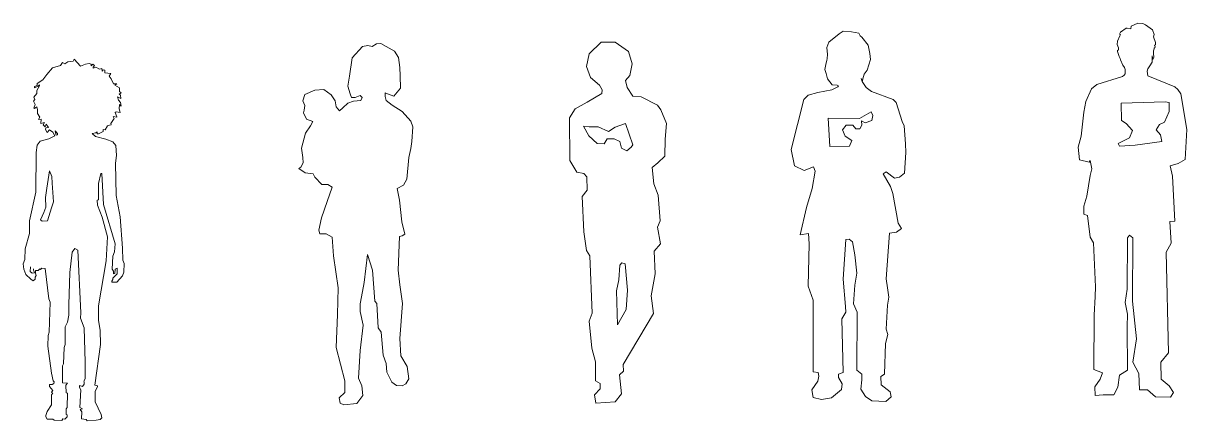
# Model space of a CAD drawing. Header units: millimetres. Extents: x -63086 to 144078, y -129912 to 13382.
# Drawn here: x -62687 to -57398, y -86640 to -84833 of the extents above; entities that cross this region are included whole.
import ezdxf

# ---------------------------------------------------------------- set-up
doc = ezdxf.new("R2010")
doc.units = ezdxf.units.MM
doc.layers.get('0').update_dxf_attribs({"lineweight": 0})
doc.layers.add('展開建具用', color=250, linetype='Continuous', lineweight=9)

# ---------------------------------------------------------------- blocks, each defined once
blk = doc.blocks.new('人物（CAD素材.com）957a20f4')
at = {"color": 0, "linetype": 'ByBlock', "lineweight": -2}
for points in [[(-71.8, 54.8), (-90.7, 23.4), (-97.2, 5), (-97.2, 0.2), (-91.7, -11.5), (-65.3, -11.2), (-59.6, -15.7), (-25.2, -17.4), (-19.9, -10.2), (-11, -11), (0, 0), (0.2, 8.7), (-5.7, 10.7), (-5.7, 35.9), (-0.2, 41.9), (0.7, 107.9), (-5, 109.2), (-6, 144.1), (0.5, 153), (-21.4, 153.8), (-21.1, 231.2), (-17.6, 239.9), (-14.9, 315), (-9.7, 328.9), (-9.7, 408.7), (0.3, 430.4), (6.8, 462), (6.5, 509.6), (11.5, 655.9), (22.4, 748.3), (34, 764.7), (47.8, 757.2), (60.9, 473.1), (59.4, 448.1), (76.6, 403.6), (81.1, 248.4), (80.7, 172.5), (75.1, 162.1), (76.2, 158.7), (77.3, 148.6), (69.1, 137.4), (55.3, 141.5), (54.9, 132.5), (60.9, 122.8), (57.5, 42.8), (68.7, 36.1), (59, 33.5), (66.1, 21.9), (65.4, -9.2), (86.3, -12.9), (89.7, -18.1), (131.5, -15.9), (150.2, -12.9), (156.6, -4.7), (154.7, 9.5), (126.7, 67.5), (126.7, 116.1), (137.1, 135.5), (137.1, 140.8), (125.2, 144.1), (151, 328.1), (150.2, 394.2), (142, 437.2), (142, 504.1), (176.8, 709.4), (182.7, 818.2), (159.2, 907.5), (136.8, 962.5), (136, 984.2), (142, 986.8), (142, 1061.2), (153.2, 1105.3), (157.7, 1105.3), (165.2, 965.1), (218.3, 786), (215.3, 750.5), (207, 730.7), (204.1, 671.2), (209.7, 662.6), (209.7, 649.6), (216.4, 651.4), (217.5, 670.5), (226.5, 675.4), (226.5, 649.2), (207.4, 629.7), (206.7, 623.4), (201.8, 617), (201.8, 612.2), (225, 611.8), (250.4, 641), (257.5, 657), (257.9, 696.3), (251.9, 711.6), (251.5, 766.2), (240.3, 908.3), (222.4, 1006.6), (219.4, 1152.4), (223.1, 1187.2), (221.3, 1233.1), (207.8, 1249.6), (174.9, 1262.7), (128.9, 1273.9), (113.6, 1288.1), (130, 1291.1), (135.3, 1295.9), (136.4, 1286.6), (142, 1287), (163.3, 1297.4), (162.9, 1305.7), (171.5, 1305.3), (183.5, 1322.1), (191.3, 1325.9), (199.2, 1326.6), (198.5, 1334.1), (213.4, 1355.4), (208.9, 1364.7), (224.6, 1362.5), (224.6, 1364), (217.5, 1382.7), (222, 1387.2), (240.3, 1382.7), (236.2, 1399.9), (237, 1420.1), (244.8, 1412.6), (242.2, 1428.7), (233.6, 1439.5), (228.4, 1455.2), (244.1, 1446.6), (242.2, 1461.6), (236.6, 1466.8), (245.2, 1473.5), (237.3, 1479.5), (237, 1495.2), (216.4, 1508.3), (225.4, 1513.5), (209.7, 1514.3), (198.8, 1536.3), (190.2, 1548.7), (198.1, 1561.4), (170, 1564), (170, 1575.6), (163.7, 1577.8), (159.2, 1571.8), (156.6, 1583.1), (147.2, 1579.7), (129.3, 1589.8), (117, 1584.6), (117, 1590.2), (124.1, 1597.3), (116.6, 1603.2), (108.4, 1595.4), (108.4, 1602.9), (99.8, 1606.2), (82.6, 1603.6), (60.1, 1594.6), (31.3, 1626.4), (26.1, 1616.3), (2.6, 1613.3), (-10.5, 1604.7), (-21.7, 1611.1), (-31.5, 1597.6), (-66.6, 1587.2), (-92.8, 1555.8), (-111.5, 1532.6), (-136.9, 1515), (-137.6, 1506.8), (-149.6, 1501.9), (-149.6, 1495.6), (-132.8, 1503.1), (-126.4, 1509.8), (-126.8, 1504.2), (-138.8, 1483.2), (-138.4, 1469.8), (-151.8, 1453), (-148.1, 1442.9), (-153.3, 1434.6), (-146.6, 1420.4), (-152.2, 1402.9), (-149.6, 1401), (-139.1, 1408.5), (-135, 1396.1), (-136.1, 1378.2), (-125.3, 1362.9), (-130.2, 1352), (-118.9, 1353.1), (-120.1, 1334.1), (-104, 1337.4), (-108.9, 1327.7), (-100.3, 1318.4), (-95.4, 1330.3), (-86, 1315.8), (-97.3, 1313.5), (-98.8, 1305.7), (-90.9, 1292.2), (-80.8, 1304.9), (-66.2, 1293.7), (-56.1, 1277.3), (-84.2, 1263.4), (-123.1, 1253), (-136.5, 1234.6), (-141.4, 1202.1), (-142.9, 1021.5), (-172.4, 890.7), (-172, 832.7), (-192.2, 763.2), (-193, 715.7), (-200.1, 695.9), (-197.1, 670.9), (-188.5, 646.6), (-166.1, 625.6), (-154.8, 618.5), (-145.5, 626), (-145.5, 634.6), (-141, 642.1), (-144.4, 652.6), (-144, 665.3), (-132.4, 664.5), (-124.9, 672.7), (-121.9, 669.7), (-116.3, 675), (-101, 674.2), (-83.8, 535.5), (-77.8, 521.7), (-81.6, 385.3), (-86.4, 369.9), (-88.7, 320.6), (-71.5, 198.7), (-64.7, 163.6), (-59.9, 159.1), (-61.7, 150.8), (-69.2, 146), (-80.4, 146), (-80.8, 137.4), (-65.9, 119.4), (-72.2, 111.6), (-65.1, 104.9), (-71.8, 101.4)], [(-54.3, 1290.3), (-50.5, 1279.9), (-43.8, 1282.1), (-44.2, 1287.3), (-55.8, 1299.3)], [(-92.6, 1040), (-98.8, 997.4), (-98.2, 953.6), (-106.1, 929), (-121.2, 895.9), (-114.5, 889.2), (-90.4, 891.4), (-71.9, 949.7), (-62.4, 976.6), (-68, 1062.4), (-70.2, 1092.2), (-81.4, 1117.9)]]:
    blk.add_lwpolyline(points, close=True, dxfattribs=at)
blk.add_lwpolyline([(-166.7, 681.9), (-168, 660.5), (-160.2, 652.8), (-149.5, 655), (-151.5, 663.5), (-154, 666.7), (-153.5, 673.2)], dxfattribs=at)
blk = doc.blocks.new('人物（CAD素材.com）929d3ec0')
at = {"color": 0, "linetype": 'ByBlock', "lineweight": -2}
blk.add_lwpolyline([(223.8, 761.8), (235.8, 765.5), (247.3, 772.7), (234.2, 829.4), (223.5, 928.2), (212.6, 980.4), (241.3, 995.1), (256.7, 1022.8), (265.8, 1121.7), (274.4, 1163.1), (279, 1194.6), (284.9, 1261.7), (275.8, 1287.2), (236.1, 1330.2), (190.5, 1359.4), (162.2, 1380.8), (158.1, 1399.5), (158.5, 1415.4), (168.7, 1410.8), (197.7, 1401), (228.5, 1436.1), (227.1, 1492.5), (225.7, 1531.2), (218.4, 1575.8), (201.3, 1604.8), (139.1, 1640.3), (118.9, 1638.9), (99.5, 1626.5), (80.2, 1631.5), (55.8, 1626), (8.8, 1574.9), (-3.6, 1491.5), (-11.5, 1446.3), (-0.8, 1411.2), (6.1, 1395.1), (21.8, 1395.1), (45.3, 1403.4), (54.1, 1394.6), (47.6, 1380.3), (14.4, 1378), (-11.9, 1368.8), (-34.1, 1347.6), (-48.8, 1334.2), (-64.6, 1351.7), (-68.7, 1379.9), (-87.1, 1406.6), (-119.9, 1430.1), (-161, 1427.4), (-206.2, 1408), (-215.2, 1379.9), (-206.8, 1358.2), (-209.1, 1336.4), (-213.5, 1323.9), (-199, 1295.5), (-170.8, 1285.4), (-180.7, 1266), (-203.5, 1232.1), (-222.5, 1164.7), (-215.6, 1121.5), (-215.1, 1097.8), (-225.3, 1077.4), (-233.7, 1070.9), (-204.9, 1051.3), (-168.6, 1046.7), (-161.5, 1032.1), (-129.8, 998.2), (-102.3, 998.6), (-82.3, 986.1), (-105.3, 921), (-130.8, 847.6), (-143.6, 791.5), (-138.3, 774.3), (-109.8, 774.3), (-82.1, 759.3), (-75.8, 674.7), (-56, 529.6), (-58.6, 408), (-63.9, 257.3), (-24.2, 106.5), (-24.2, 53.6), (-50.1, 29), (-45.6, 4.4), (-29.5, -3.1), (29.5, 3.1), (57.3, 40), (52.2, 82.7), (37.9, 118.3), (45.4, 243.6), (58.9, 358.5), (44.9, 421.6), (44.9, 456.8), (60.1, 536.5), (63.1, 553.3), (78.7, 680.5), (101.4, 609.2), (110.7, 468.5), (121.1, 457.1), (126.2, 346.4), (139.7, 326.7), (149.7, 222.5), (163.2, 185.2), (165.3, 145.9), (189.1, 99.3), (209.2, 85.5), (235.7, 82.7), (252.4, 92.3), (265.8, 114.8), (258.5, 170.7), (229.5, 220.4), (225.4, 299.1), (237.8, 457.5), (224.6, 541.8), (216.8, 608.6)], close=True, dxfattribs=at)
blk = doc.blocks.new('人物（CAD素材.com）ea4d60c6')
at = {"color": 0, "linetype": 'ByBlock', "lineweight": -2}
for points in [[(36.8, 170), (174.3, 401.8), (164.2, 481.7), (181.8, 582.4), (178, 685.9), (206.1, 718.9), (192, 794.4), (204.4, 823.6), (195.8, 939.5), (175.7, 990.7), (168.2, 1065.8), (193.7, 1086.1), (225.4, 1116.7), (227.6, 1195.1), (232.9, 1265.5), (207.5, 1327.9), (193.4, 1349), (118.1, 1387.5), (81.3, 1390), (55.3, 1428.6), (46.5, 1460.7), (66.4, 1483.7), (77.5, 1537.7), (61.3, 1593.6), (0.5, 1635.8), (-63.5, 1636), (-117.7, 1582.1), (-129.7, 1524.9), (-111.7, 1475.4), (-71.2, 1440.6), (-58.1, 1418.9), (-60.6, 1402.3), (-127.7, 1362.5), (-181.4, 1331.8), (-207.1, 1291.9), (-205.3, 1097.9), (-174.4, 1043.7), (-142.6, 1037.8), (-129.3, 1022.7), (-127.5, 962.4), (-150.3, 933), (-141.8, 772.7), (-130.5, 688.2), (-114.7, 663.7), (-104.3, 404), (-118.4, 367.6), (-105.3, 244.2), (-88.7, 181.9), (-88.9, 95.7), (-67.3, 84), (-67.2, 58.8), (-93.3, 31.3), (-87.9, -5.4), (0, 0), (28.5, 36.8), (19.9, 122.5), (37.6, 139.1)], [(80.5, 1168.4), (47.3, 1265.2), (-0.1, 1248.7), (-30.3, 1229.4), (-77, 1249.8), (-118.1, 1251.2), (-144.4, 1252.8), (-119.5, 1209), (-81.4, 1174.8), (-50.2, 1173.6), (-36.8, 1196.7), (-4.9, 1195.6), (21.4, 1184.2), (29.5, 1152.8), (53.2, 1142), (73, 1158.8)], [(10.6, 350.5), (6.7, 504.4), (17, 555.4), (21.2, 621.9), (30.3, 632.5), (45, 627.8), (56.3, 508), (49.5, 419.9)]]:
    blk.add_lwpolyline(points, close=True, dxfattribs=at)
blk = doc.blocks.new('人物（CAD素材.com）eb8c56ee')
at = {"color": 0, "linetype": 'ByBlock', "lineweight": -2}
for points in [[(-20.5, 1382.5), (6.6, 1395), (9.7, 1400.4), (3.7, 1403.8), (-18.7, 1404.5), (-30.2, 1417.6), (-41.2, 1432.6), (-46.7, 1455.7), (-52.2, 1474.6), (-46.7, 1504.5), (-42.9, 1514.9), (-42.6, 1523.9), (-40, 1542.3), (-44.4, 1574.7), (-33.9, 1599.1), (12.8, 1637.1), (30.6, 1648.3), (69.1, 1645.7), (101.5, 1639.2), (108.3, 1627.6), (115.7, 1621.2), (143.9, 1584.9), (152, 1547.3), (155.4, 1519.5), (139, 1471.9), (126.1, 1453.1), (119.6, 1431.5), (118.9, 1422.9), (112.8, 1432.9), (117, 1419.2), (135.1, 1391.9), (159.4, 1374.8), (257.2, 1337.5), (271.3, 1324.7), (298.4, 1238.6), (308.1, 1218.5), (314.6, 1136.1), (315.3, 1096.7), (309.3, 1002.7), (286.1, 984.1), (264.2, 980.8), (226.5, 1008.8), (212.7, 999.9), (245.7, 941.7), (256.7, 911.1), (280.1, 775.4), (296.4, 750.7), (272.7, 735.2), (241.1, 730.6), (226.8, 522.5), (232, 482.1), (238.3, 439.5), (232, 402.1), (225.8, 294.1), (233.1, 269.2), (222.7, 228.7), (218.5, 88.5), (201.1, 78.6), (202.6, 40.6), (243.9, 8.4), (248.4, -14.7), (223.9, -34.7), (160.7, -32.1), (132.4, -12), (110.7, 21.2), (115, 63.2), (115, 89.6), (93.1, 107), (94.5, 370.4), (78, 409.6), (84.2, 493.1), (92.4, 548.7), (83.1, 631.2), (72.8, 691), (57.3, 703.4), (42.8, 701.3), (30.4, 520.4), (41.8, 396.5), (42.8, 370.7), (24.2, 340.8), (30.2, 96.3), (9.1, 88.6), (9.1, 74.5), (25.3, 45.8), (22.4, 18.8), (-22.4, -18.8), (-68.3, -26.6), (-105.7, -17.6), (-112.5, 17.6), (-84.9, 57), (-80.3, 79.8), (-83.5, 97.2), (-106.1, 99.9), (-105.4, 425.3), (-129.2, 489.4), (-124.6, 682.3), (-127.3, 729.4), (-164.7, 722.5), (-136, 847.4), (-109.9, 932.8), (-97.4, 1011.7), (-103.8, 1031.1), (-146.3, 1014.5), (-191.3, 1035.9), (-205.1, 1111.2), (-148.7, 1338.5), (-128.4, 1358.2), (-84.5, 1370.3)], [(158.5, 1282.4), (105.5, 1251.4), (-38, 1253), (-30.6, 1124.8), (58.8, 1126.4), (70.6, 1151.2), (39.9, 1170.7), (28.1, 1200.7), (43.8, 1221.6), (75.1, 1221.6), (87.5, 1205.3), (106.5, 1205.3), (115.6, 1221.6), (113.7, 1241.7), (130.8, 1232.3), (160.2, 1242.9), (165.1, 1264.5)]]:
    blk.add_lwpolyline(points, close=True, dxfattribs=at)
blk = doc.blocks.new('人物（CAD素材.com）bb80603c')
at = {"color": 0, "linetype": 'ByBlock', "lineweight": -2}
for points in [[(154.1, 1451.3), (151, 1472.4), (153.9, 1482.2), (163.9, 1496.2), (173.4, 1512.6), (173.4, 1534), (174.5, 1541.3), (175.6, 1530.4), (176.5, 1524.4), (181.1, 1535.1), (179.4, 1552.2), (179.4, 1563.8), (182.9, 1573.4), (183.3, 1578.5), (186.7, 1577.6), (188.2, 1582.9), (184.4, 1590.3), (188.5, 1592.4), (188.9, 1602.8), (180.4, 1627.3), (183.6, 1639.3), (176.1, 1659.6), (143.1, 1683), (131.4, 1689.4), (108.3, 1689.7), (78.8, 1675.9), (76.7, 1664.5), (60.7, 1667.5), (55.4, 1667), (30.6, 1649.6), (25.4, 1639.6), (29.2, 1638.9), (26.5, 1633.1), (16.1, 1607.8), (15.4, 1593.1), (20.4, 1578.5), (20.3, 1568.3), (16.6, 1565.9), (15.9, 1561.3), (23.4, 1538.3), (29.1, 1529.9), (29.6, 1524), (40.8, 1498.9), (47.4, 1488.8), (51.8, 1479.8), (51.6, 1460.1), (46, 1453.2), (38.5, 1448), (-77.9, 1411.7), (-102.4, 1392.1), (-128.1, 1334.4), (-137.4, 1285.8), (-148.1, 1176.5), (-163.1, 1126.2), (-156.7, 1069.4), (-112.7, 1058.7), (-108.5, 1066.4), (-99.7, 1027.3), (-108.5, 997.3), (-123.5, 903), (-137.4, 858.1), (-136.3, 821.7), (-120.5, 816.3), (-108.4, 716.5), (-93, 691.7), (-83.7, 491.7), (-85.8, 447.6), (-89.3, 362.5), (-91.3, 114.8), (-51.5, 99.8), (-62, 72.1), (-87, 36.5), (-84.8, -2.1), (-49.5, -0.2), (0, 0), (17.2, 35.4), (24.7, 90.1), (61.2, 112.6), (60.1, 309), (62.4, 366.6), (50.6, 420.7), (60.2, 480.1), (62.1, 714.8), (71.5, 726.2), (85.5, 714.6), (85.1, 426.4), (102.2, 254.6), (86.1, 149.4), (114, 97.4), (116, 22.2), (152.3, 23.2), (189.3, -8.7), (257.2, -10), (271.3, 10.8), (250.5, 41.7), (214.9, 71.2), (212.8, 148.5), (247.8, 190.8), (236.9, 648.7), (260.5, 689.5), (254.1, 787.8), (277, 789.3), (265.9, 995.2), (255.1, 1041.4), (291.4, 1052.6), (323.3, 1069.5), (331, 1207.4), (304.2, 1368.1), (290.3, 1388.1), (277.4, 1400.5)], [(233.5, 1331.8), (32.5, 1326.1), (34.7, 1248.1), (56.1, 1234.6), (85, 1202.3), (71.5, 1168.6), (19.7, 1142.4), (25.4, 1131.1), (96, 1134.7), (218.3, 1152.5), (211.8, 1183.1), (192.7, 1205.6), (206.9, 1229.2), (229.8, 1239.9), (250.6, 1289.1), (250.6, 1330.1)]]:
    blk.add_lwpolyline(points, close=True, dxfattribs=at)

msp = doc.modelspace()

# ---------------------------------------------------------------- block references
at = {"layer": '展開建具用', "ltscale": 10}
for name, p in [('人物（CAD素材.com）bb80603c', (-57728.5993, -86522.6972)), ('人物（CAD素材.com）eb8c56ee', (-58989.9859, -86517.6246)), ('人物（CAD素材.com）929d3ec0', (-61199.8463, -86564.884)), ('人物（CAD素材.com）ea4d60c6', (-59996.1146, -86554.4122)), ('人物（CAD素材.com）957a20f4', (-62486.5379, -86622.1486))]:
    msp.add_blockref(name, p, dxfattribs=at)

doc.saveas('drawing.dxf')
